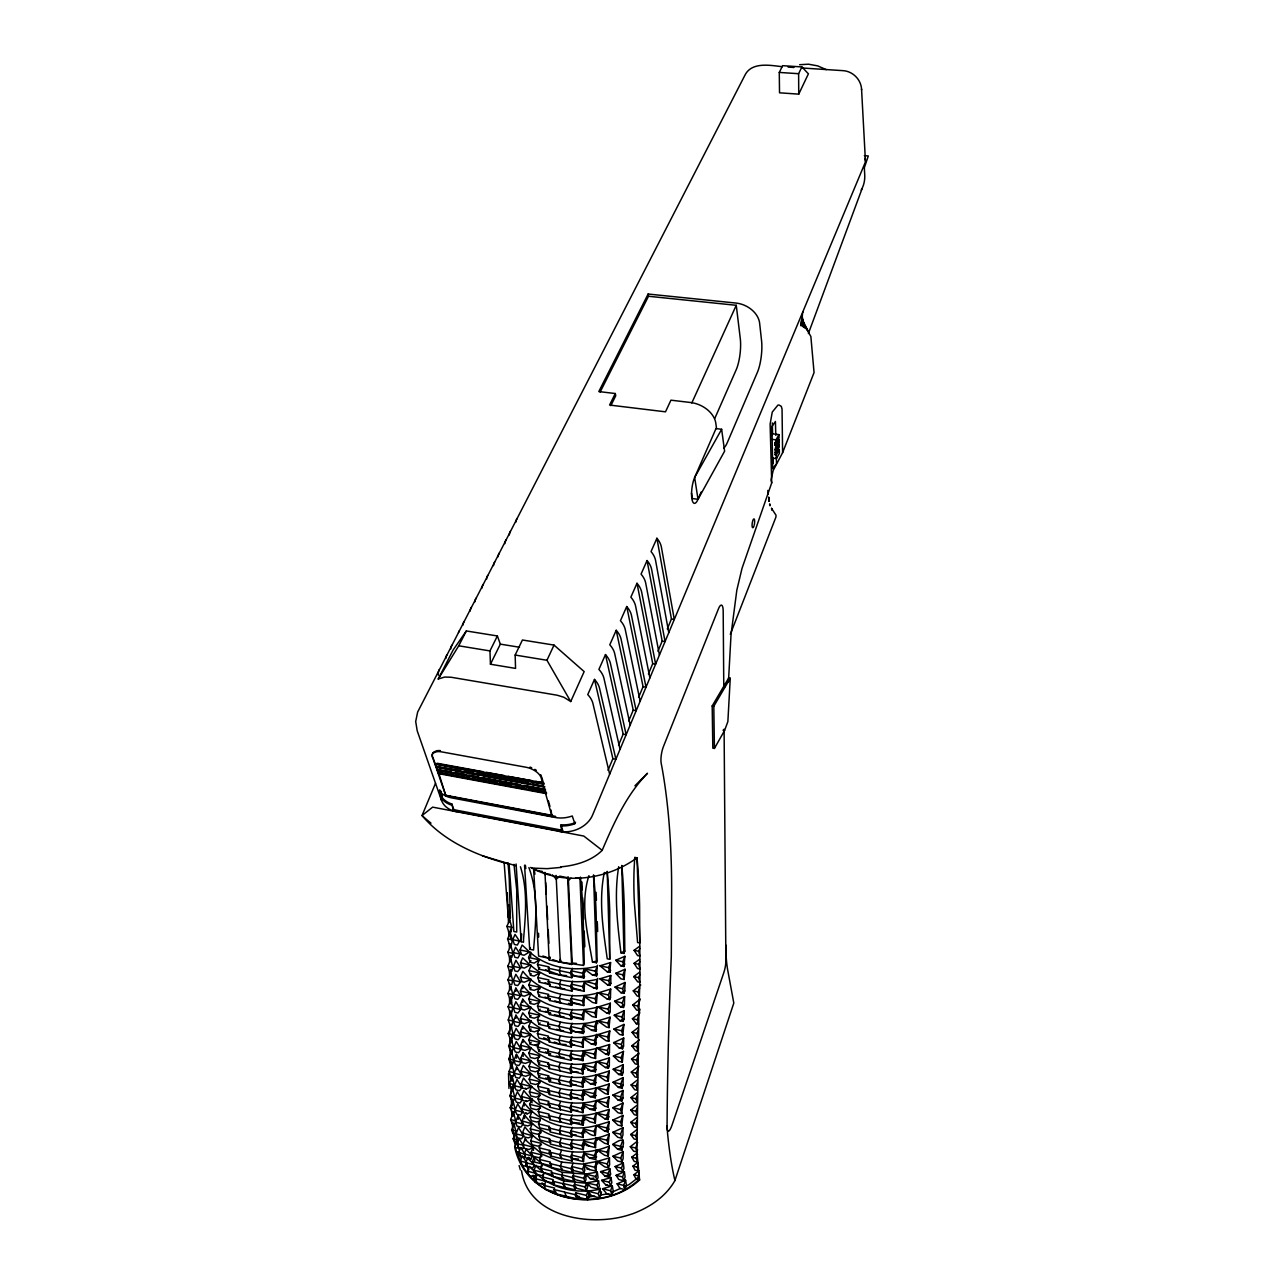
<?xml version="1.0" encoding="UTF-8"?>
<svg xmlns="http://www.w3.org/2000/svg" width="1284" height="1284" viewBox="0 0 1284 1284"><rect width="100%" height="100%" fill="white"/><g stroke="black" fill="none" stroke-linecap="round" stroke-linejoin="round"><path stroke-width="1.5" d="M510.791 976.578L510.791 969.388M582.904 1099.939L581.572 1095.75L570.642 1093.198L572.006 1097.403L582.904 1099.939L583.674 1092.315L590.207 1096.632L595.278 1097.82L596.145 1087.837C570.305 1094.931 539.842 1087.002 523.294 1065.383L520.919 1071.273L522.428 1075.478L525.766 1076.249L531.448 1073.938L520.919 1071.273M582.904 1087.05L581.556 1082.797L570.594 1080.261L571.974 1084.515L582.904 1087.05L583.658 1079.33L590.399 1083.776L595.327 1084.916L596.193 1074.885C570.305 1082.011 539.729 1074.178 523.102 1052.527L520.71 1058.385L522.235 1062.654L525.381 1063.377L531.271 1061.017L520.71 1058.385M609.114 1109.392L608.118 1119.6L604.828 1118.829L596.627 1113.084L609.114 1109.392L606.867 1115.507L608.118 1119.6M609.114 1096.857L608.135 1107.033L604.941 1106.278L596.707 1100.5L609.114 1096.809L606.883 1102.876L608.135 1107.033M622.917 1115.427L621.761 1126.036L617.909 1125.121L612.725 1120.13L622.917 1115.427L620.573 1121.975L621.761 1126.036M509.571 975.92L509.363 970.897L511.754 971.41L512.83 967.398L510.807 959.26L507.79 966.306L509.363 970.897M522.765 988.68L522.781 985.342C539.81 1007.154 570.882 1014.456 597.012 1007.186L596.161 1017.393L592.101 1016.495L583.947 1010.444L594.845 1012.835L596.161 1017.393M571.91 1058.449L581.572 1059.22M510.791 961.507L510.823 955.537M609.162 1084.017L608.183 1094.273L605.101 1093.567L596.787 1087.725L609.162 1084.017L606.931 1090.068L608.183 1094.273M622.949 1103.004L621.793 1113.629L618.021 1112.746L612.773 1107.691L622.949 1103.004L620.605 1109.52L621.793 1113.629M622.965 1097.981L623.013 1090.405L612.901 1095.059L618.214 1100.179L621.873 1101.03L622.965 1097.981L618.214 1100.179M521.561 1170.767C528.671 1218.516 593.577 1227.52 631.359 1214.134L632.177 1213.942C649.415 1207.538 665.658 1196.897 674.919 1180.574A433.864 93.17 -80.2 0 1 667.568 1133.355L667.07 1125.683A1299.28 197.977 -82.5 0 1 671.307 956.179L671.644 894.178A651.742 208.554 -74.4 0 0 661.725 766.034L661.228 763.563A12.23 3.467 -80 0 1 663.459 746.518L718.542 608.616A11.46 3.082 -81.3 0 1 723.181 610.43L723.775 686.298L725.364 686.555M509.62 962.037L509.443 956.917L511.754 957.415L512.894 953.338L510.791 945.409L507.854 952.263L509.443 956.917M587.687 1070.021L595.407 1071.787L596.274 1061.74C570.321 1068.914 539.649 1061.178 522.941 1039.478L520.55 1045.32L522.09 1049.654L525.092 1050.344L531.127 1047.904L520.55 1045.32M571.958 1045.08L571.958 1044.229L574.799 1045.304M609.258 1071.033L608.279 1081.337L605.294 1080.663L596.899 1074.756L609.258 1071.033L607.027 1077.083L608.279 1081.337M609.306 1065.816L609.386 1057.872L597.044 1061.595L605.502 1067.55L608.407 1068.224L609.306 1065.816L605.502 1067.55M623.061 1085.285L623.109 1077.597L613.03 1082.235L618.423 1087.42L621.986 1088.238L623.061 1085.285L618.423 1087.42M550.114 999.064L539.119 996.577L537.611 991.97L539.553 987.219L528.831 984.876L531.111 979.387L520.437 977.076L522.845 971.33C539.954 993.174 571.139 1000.364 597.317 993.046L596.45 1003.302L592.55 1002.451L584.204 996.304L595.134 998.679L596.45 1003.302M583.883 1039.109L591.314 1043.988L595.712 1044.967L594.396 1040.538L583.578 1038.114L583.145 1047.182L572.102 1044.695L570.706 1040.265L581.78 1042.752L583.145 1047.182M539.826 988.953L539.553 987.219M572.038 1031.517L572.054 1030.474L575.521 1031.774L583.947 1031.838L583.738 1024.375L594.588 1026.783L595.904 1031.277L591.699 1030.346L584.027 1025.354M572.183 1017.714L572.199 1016.543L581.941 1018.453M595.712 1044.967L596.546 1034.872C570.513 1042.062 539.649 1034.551 522.765 1012.819L520.389 1018.581L521.93 1023.027L524.546 1023.605L530.982 1021.021L528.719 1026.43L530.244 1030.875L534.481 1031.822L539.665 1029.784L539.344 1028.821L528.719 1026.43M609.451 1052.543L609.563 1044.518L597.333 1048.242L605.791 1054.244L608.584 1054.87L609.451 1052.543L605.791 1054.244M623.173 1072.413L623.27 1064.596L613.19 1069.235L618.679 1074.483L622.13 1075.27L623.173 1072.413L618.679 1074.483M595.904 1031.277L596.755 1021.117C570.674 1028.356 539.697 1020.941 522.748 999.177L520.357 1004.939L521.898 1009.433L524.386 1009.978L530.982 1007.33L528.703 1012.787L530.228 1017.281L534.304 1018.18L539.681 1016.093L539.376 1015.146L528.703 1012.787M609.772 1030.956L608.809 1041.34L606.112 1040.73L597.574 1034.679L609.772 1030.956L607.541 1036.894L608.809 1041.34M623.462 1051.387L622.323 1062.109L618.968 1061.354L613.383 1056.026L623.462 1051.387L621.103 1057.775L622.323 1062.109M623.543 1046.075L623.687 1038.002L613.608 1042.64L619.273 1048.033L622.547 1048.771L623.543 1046.075L619.273 1048.033M572.6 989.563L572.616 988.038L580.866 990.141M584.236 1011.391L583.498 1019.64L572.391 1017.185L570.995 1012.643L582.134 1015.098L583.498 1019.64M610.028 1017.185L609.065 1027.617L606.465 1027.039L597.846 1020.908L610.028 1017.185L607.797 1023.107L609.065 1027.617M584.477 997.203L583.755 1005.565L572.616 1003.125L571.203 998.519L582.39 1000.958L583.755 1005.565M610.141 1011.631L610.333 1003.221L598.151 1006.961L606.851 1013.156L609.37 1013.702L610.141 1011.631L606.851 1013.156M610.462 997.588L610.686 989.065L598.472 992.821L607.252 999.064L609.707 999.594L610.462 997.588L607.252 999.064M623.944 1024.407L622.82 1035.193L619.642 1034.487L613.929 1029.046L623.944 1024.407L621.6 1030.747L622.82 1035.193M624.072 1018.918L624.265 1010.636L614.25 1015.243L620.06 1020.764L623.141 1021.438L624.072 1018.918L620.06 1020.764M596.851 988.857L595.535 984.17C574.654 977.638 588.891 986.369 596.851 988.857L597.445 979.243C574.959 984.78 548.766 981.329 531.03 965.648M610.831 983.335L610.767 975.503L599.901 978.809L607.541 984.86L610.044 985.39L610.831 983.335L607.541 984.86M624.409 1005.051L624.618 996.641L614.619 1001.247L620.525 1006.849L623.494 1007.491L624.409 1005.051L620.525 1006.849M639.93 1012.883L632.434 1018.694L636.286 1023.749L638.549 1024.247L637.394 1019.769L640.026 1009.208M624.778 990.991L625.019 982.453L615.02 987.059L621.023 992.725L623.896 993.351L624.778 990.991L621.023 992.725M634.665 858.274L634.087 869.605A646.462 484.758 12.8 0 0 634.392 903.23L637.586 942.504L639.833 942.97L637.008 857.808L634.729 857.359M728.445 681.916L731.045 634.489L736.839 590.11L742.024 568.331L771.716 482.864L770.127 424.121L772.246 412.116L777.96 405.054L779.131 405.086L781.298 406.354L782.052 409.115L782.598 452.69L773.161 470.554L771.042 480.072L771.716 482.864M730.259 678.241L727.867 721.592L724.577 730.516L714.418 748.428L712.829 748.155L712.187 705.959L728.67 677.984L730.259 678.241L713.808 706.232L714.418 748.428M523.31 1145.216L523.053 1148.666L518.672 1147.591L517.179 1143.723L519.121 1138.812L523.31 1145.216L517.179 1143.723M512.846 1121.991L512.123 1123.516C518.8 1126.758 513.744 1114.785 513.456 1112.506L510.615 1119.584L512.172 1123.66L515.269 1146.002M515.831 1130.947L516.12 1134.542L513.102 1133.804L511.61 1129.92L513.985 1123.933L515.831 1130.947L511.61 1129.92M618.679 866.716C613.993 895.301 617.524 924.303 620.926 952.792L623.944 953.418L624.827 951.091L624.281 907.274A520.485 171.976 -74.5 0 0 622.596 874.95L621.777 865.464L623.944 953.418M802.58 313.585L800.895 325.799L802.243 314.644L802.532 326.569L801.97 315.495L804.073 327.5L802.051 318.32M509.716 919.938L506.923 926.358L508.528 931.125L511.16 931.67L511.786 927.369L509.716 919.938L509.058 904.787M512.252 939.904L511.642 944.157L509.17 943.644L507.581 938.925L510.262 932.714L512.252 939.904L507.581 938.925M514.627 1096.761L513.937 1100.276L511.369 1099.666L509.844 1095.637L512.605 1088.832L514.627 1096.761L509.844 1095.637M515.093 1108.927L514.435 1112.393L511.706 1111.735L510.181 1107.755L513.006 1100.757L515.093 1108.927L510.181 1107.755M510.984 1087.612L513.536 1088.254L514.274 1084.691L512.236 1076.714L509.443 1083.568L510.968 1087.644L511.16 1094.048M514.017 1072.686L513.231 1076.281L510.534 1075.655L508.994 1071.514L511.915 1064.404L514.017 1072.686L508.994 1071.514M513.712 1060.135L512.894 1063.794L510.262 1063.184L508.721 1058.995L511.626 1051.917L513.712 1060.135L508.721 1058.995M512.364 1038.387L513.247 1034.631L511.16 1026.398L508.223 1033.492L509.764 1037.793L512.364 1038.387L511.658 1035.546M513.343 1047.054L512.509 1050.745L510.149 1050.216L508.608 1045.962L511.369 1039.254L513.343 1047.054L508.608 1045.962M511 1013.349L512.958 1021.037L512.027 1024.841L509.796 1024.343L508.239 1019.977L510.984 1011.311M512.846 1007.844L511.867 1011.696L509.652 1011.198L508.095 1006.784L510.888 1000.108L512.846 1007.844L508.095 1006.784M512.798 994.538L511.77 998.454L509.507 997.957L507.95 993.479L510.823 986.674L512.798 994.538L507.95 993.479M588.923 875.656C579.87 903.952 587.655 933.709 592.454 961.941L596.45 962.775L597.108 961.09L596.129 912.78A497.614 170.403 -74.2 0 0 594.203 881.659L593.529 874.902L596.45 962.775M512.733 980.848L511.69 984.812L509.491 984.33L507.934 979.804L510.791 973.063L512.733 980.848L507.934 979.804M535.203 1176.93L536.279 1173.416L529.233 1166.45L527.403 1171.217L529.008 1175.39L535.203 1176.93L533.101 1175.213M674.919 1180.574L733.806 1003.061L728.14 972.389A118.08 26.466 -79.6 0 1 725.765 944.96M568.314 877.614L572.215 963.016L571.637 964.461L549.151 959.87L549.664 956.965L549.199 958.313L542.875 955.986M519.266 1150.079L517.019 1141.62L514.756 1147.35C526.424 1202.482 600.864 1215.322 639.576 1180.012L638.341 1175.807L639.304 1173.046M637.715 1162.534L632.948 1166.129L635.034 1170.173L638.389 1170.992L637.281 1167.172L638.308 1164.219M637.024 1141.428L630.3 1146.724L633.654 1151.17L636.832 1151.925L637.602 1149.726M625.035 1189.626L626.448 1185.549L625.597 1180.156L617.122 1183.816L619.915 1188.374L625.035 1189.626L623.735 1185.437L625.597 1180.156M637.121 1153L631.76 1157.189L634.184 1161.378L637.394 1162.148L636.27 1158.28L637.602 1154.428M623.735 1180.734L622.563 1176.947L624.377 1171.762L616.079 1175.358L618.856 1179.547L623.735 1180.734L625.099 1176.85L624.377 1171.762M636.832 1151.925L635.692 1148.008L637.65 1142.407M637.105 1117.401L630.781 1122.36L634.2 1126.935L636.976 1127.577L635.837 1123.564L637.008 1120.258M611.938 1194.906L613.238 1191.247L612.324 1185.87L602.565 1188.743L606.658 1193.606L611.938 1194.906L610.606 1190.749L612.324 1185.87M622.644 1171.939L621.472 1168.103L623.286 1162.967L615.084 1166.546L618.053 1170.831L622.644 1171.939L623.944 1168.279L623.286 1162.967M636.832 1129.679L630.717 1134.478L634.103 1138.988L636.944 1139.662L635.821 1135.698L636.96 1132.44M621.809 1150.271C625.501 1138.747 623.238 1137.319 612.741 1144.429L617.732 1149.292L621.809 1150.271L620.621 1146.323L622.981 1139.727M636.912 1105.331L630.845 1110.066L634.328 1114.689L637.041 1115.331L635.901 1111.254L637.089 1107.899M610.574 1186.047L611.81 1182.58L611.056 1177.524L601.634 1180.349L605.775 1184.859L610.574 1186.047L609.37 1182.259L611.056 1177.524M621.921 1162.036L620.734 1158.136L623.061 1151.571L612.917 1156.242L617.668 1161.009L621.921 1162.036L623.157 1158.505L623.061 1151.571M600.768 1193.976L601.49 1191.921M609.418 1177.316L608.199 1173.48L609.868 1168.793L600.591 1171.618L605.117 1176.256L609.418 1177.316L610.574 1174.057L609.868 1168.793M599.644 1197.924L598.264 1193.767L587.944 1191.199L589.356 1195.356L599.628 1197.924L600.864 1194.521L599.901 1189.177C578.378 1194.136 553.709 1189.546 537.306 1174.25L535.572 1178.744L537.161 1182.917L544.833 1184.843M621.777 1138.234L622.965 1134.912L622.933 1127.673L612.725 1132.36L617.797 1137.287L621.777 1138.234L620.589 1134.237L622.933 1127.673M637.008 1092.861L630.958 1097.595L634.505 1102.282L637.137 1102.892L635.997 1098.767L637.217 1095.332M586.788 1182.741L590.945 1187.235L598.232 1189.048L599.355 1185.886L598.569 1180.847L584.525 1183.11L563.467 1180.927L544.175 1172.886M608.504 1167.798L607.268 1163.914L609.451 1157.847L597.188 1161.458L604.732 1166.867L608.504 1167.798L609.627 1164.652L609.451 1157.847M637.137 1080.197L631.102 1084.932L634.697 1089.683L637.265 1090.276L636.126 1086.087L637.378 1082.589M598.264 1193.767L600.27 1188.181M586.547 1145.456L595.503 1147.623L594.219 1143.643L596.418 1137.656L604.7 1143.322L608.199 1144.172L609.21 1133.981C580.898 1146.163 543.581 1140.369 524.482 1114.929L522.09 1120.948L523.583 1124.945L527.708 1125.94L532.571 1123.901L522.09 1120.948M596.996 1180.365L598.071 1177.396L597.317 1172.148L585.632 1174.041L590.191 1178.68L596.996 1180.365L595.744 1176.529L597.317 1172.148M596.611 1149.71L604.684 1155.295L608.295 1156.162L607.059 1152.229L609.306 1146.018C581.074 1158.136 543.886 1152.229 524.867 1126.854L522.492 1132.905L523.968 1136.854L528.302 1137.897L532.956 1135.923L522.492 1132.905M636.302 1073.215L638.822 1066.185L631.295 1072.076L634.922 1076.875L637.442 1077.453L636.302 1073.215L631.295 1072.076M598.232 1189.048L596.98 1185.26L598.569 1180.847M608.295 1156.162L609.306 1146.018M586.339 1190.733L585.055 1186.962L574.446 1184.33L575.762 1188.101L586.339 1190.733L587.414 1187.812L586.579 1182.789L596.98 1185.26M621.873 1101.03L620.67 1096.873L623.013 1090.405M608.135 1131.99L609.146 1121.783L596.546 1125.49L604.732 1131.172L608.135 1131.99L606.899 1127.946L609.146 1121.783M586.403 1195.42L575.842 1192.788L577.302 1196.945L587.831 1199.577L586.403 1195.42L587.944 1191.199M586.868 1168.905L595.92 1171.12L596.723 1161.539L582.471 1164.09L561.188 1162.052L542.217 1154.252L526.938 1141.283L525.3 1138.603L522.989 1144.477L524.466 1148.378L529.072 1149.501L533.341 1147.302L522.989 1144.477M608.199 1144.172L606.963 1140.176L609.21 1133.981M636.511 1060.135L639.031 1053.169L631.535 1059.011L635.211 1063.874L637.667 1064.436L636.511 1060.135L631.535 1059.011M588.875 1195.886L589.212 1194.939M587.831 1199.577L589.356 1195.356M585.055 1182.082L583.755 1178.263L573.097 1175.63L574.429 1179.45L585.055 1182.082L586.05 1179.354L585.279 1174.106L562.055 1172.26L542.683 1164.235M594.38 1155.664L583.867 1153.128L589.581 1158.12L595.648 1159.596L594.38 1155.664L596.546 1149.726L607.059 1152.229M621.986 1088.238L620.782 1084.017L623.109 1077.597M585.055 1186.962L586.611 1182.708L587.895 1186.48M595.648 1159.596L596.546 1149.726L597.397 1152.31M639.288 1039.928L631.792 1045.754L635.532 1050.697L637.923 1051.227L636.768 1046.877L638.084 1043.234M595.92 1171.12L594.653 1167.252L596.787 1161.362L607.268 1163.914M545.828 1181.553L544.143 1185.453L554.608 1188.053L554.046 1189.562L555.587 1193.719L576.612 1198.807L575.152 1194.666L575.842 1192.788M583.851 1173.062L582.551 1169.194L571.829 1166.562L573.178 1170.43L583.851 1173.062L584.814 1170.414L584.204 1164.684L594.653 1167.252M622.13 1075.27L620.926 1070.984L623.27 1064.596M583.755 1178.263L585.327 1173.977L595.744 1176.529M576.612 1198.807L577.302 1196.945M595.503 1147.623L596.386 1137.72L606.963 1140.176M638.084 1027.665L632.097 1032.32L635.885 1037.312L638.212 1037.841L637.057 1033.411L638.405 1029.72M573.788 1186.111L563.194 1183.479L564.559 1187.251L575.104 1189.883L573.788 1186.111L575.248 1182.147M583.161 1137.496L581.829 1133.467L571.011 1130.883L572.375 1134.912L583.161 1137.496C582.888 1123.34 586.836 1136.147 595.359 1135.537L594.075 1131.509L596.306 1125.426L606.899 1127.946M583.498 1161.619L582.182 1157.687L571.444 1155.07L572.792 1159.003L583.498 1161.619L584.348 1154.573M575.104 1189.883L576.099 1187.17M582.551 1169.194L584.557 1163.721M595.359 1135.537L596.274 1125.538C570.577 1132.552 540.42 1124.335 524.129 1102.828L521.737 1108.814L523.246 1112.859L527.162 1113.806L532.234 1111.687L521.737 1108.814M862.078 188.668L808.39 333.519M533.229 1146.981L531.159 1152.31L541.431 1154.83L539.649 1159.484L550.258 1162.084L551.125 1167.365L572.423 1172.485L573.386 1169.884M582.952 1112.65L581.62 1108.509L570.722 1105.941L572.102 1110.082L582.952 1112.65L583.738 1105.123L589.998 1109.312L595.278 1110.548L596.145 1100.613C570.353 1107.659 540.002 1099.634 523.519 1078.062L521.16 1083.969L522.668 1088.126L526.199 1088.944L531.656 1086.681L521.16 1083.969M622.547 1048.771L621.328 1044.374L623.687 1038.002M532.507 1161.555L533.951 1165.374L540.58 1167.012L542.378 1163.978L534.16 1157.253L532.507 1161.555L542.747 1164.074L541.078 1168.456L551.622 1171.056L552.489 1176.288L573.723 1181.36L572.391 1177.54L573.884 1173.48M583.032 1125.169L581.7 1121.076L570.85 1118.508L572.215 1122.585L583.032 1125.169L583.835 1117.738L589.854 1121.783L595.327 1123.083L594.027 1119.006L596.258 1113.003L606.867 1115.507M566.116 1196.19L564.607 1192.034L554.046 1189.562M583.305 1149.645L581.989 1145.681L571.203 1143.081L572.552 1147.045L583.305 1149.645L584.14 1142.503L589.629 1146.211M530.645 867.422C563.66 885.767 607.059 879.733 637.008 857.808L637.442 862.511A574.06 187.48 -74.4 0 1 639.609 906.616L639.946 978.889L638.918 1010.62L637.747 1006.014L640.299 999.064L632.739 1004.923L636.623 1010.043L638.902 1010.54L636.96 1152.39L639.576 1180.012L636.045 1179.145L633.895 1174.716L639.111 1170.799M582.182 1157.687L584.3 1151.957M573.723 1181.36L574.686 1178.728M595.327 1123.083L596.193 1113.18C570.401 1120.21 540.211 1112.104 523.808 1090.533L521.432 1096.472L522.941 1100.581L526.665 1101.463L531.913 1099.264L521.432 1096.472M544.223 1172.774L542.618 1176.995L553.131 1179.611L553.934 1184.907L564.462 1187.523L563.098 1183.752L564.125 1180.991M581.829 1133.467L583.931 1127.817M561.509 1150.416L559.904 1154.669L561.349 1158.409L572.038 1161.025L572.953 1158.569M595.278 1110.548L593.994 1106.407L596.225 1100.388L606.883 1102.876M572.423 1172.485L571.075 1168.617L573.081 1163.192M564.462 1187.523L565.024 1185.999M640.732 985.053L633.253 990.831L637.185 996.015L639.352 996.48L638.196 991.89L639.641 987.99M564.559 1192.194L575.152 1194.666M581.989 1145.681L584.108 1139.983M581.7 1121.076L583.803 1115.475M563.548 1177.572L563.05 1178.905L561.686 1175.085L562.713 1172.34M571.797 1149.068L570.449 1145.103L559.696 1142.503L561.076 1146.468L571.797 1149.068L572.68 1146.708M555.587 1193.719L556.149 1192.226L545.716 1189.61L544.143 1185.453M623.141 1021.438L621.905 1016.928L624.265 1010.636M595.278 1097.82L593.994 1093.631L596.241 1087.596L606.931 1090.068M572.038 1161.025L570.69 1157.109L572.792 1151.459M639.576 972.213L633.734 976.594L637.715 981.843L639.833 982.292L638.662 977.638L639.93 974.235M608.407 1068.224L607.139 1063.89L609.386 1057.872M581.62 1108.509L583.722 1102.924M561.846 1162.116L560.354 1166.113L561.734 1169.981L562.167 1168.793M532.074 1111.27L529.939 1116.695L540.323 1119.183L538.51 1123.869L549.215 1126.437L550.066 1131.942L571.605 1136.95L572.455 1134.671L576.243 1135.008M623.494 1007.491L622.275 1002.916L624.618 996.641M595.327 1084.916L594.027 1080.663L596.29 1074.612L607.027 1077.083M570.449 1145.103L572.552 1139.502M639.641 959.244L634.087 963.353L637.538 968.553L639.913 969.067L638.742 964.332L639.881 961.267M608.584 1054.87L607.316 1050.489L609.563 1044.518M581.572 1095.75L583.674 1090.18M583.016 1060.664L581.668 1056.299L570.626 1053.779L572.022 1058.144L583.016 1060.664L583.755 1052.687L590.977 1057.438L595.535 1058.481L596.386 1048.418C570.305 1055.609 539.729 1047.84 522.829 1026.237L520.453 1032.047L521.994 1036.429L524.787 1037.055L531.03 1034.535L520.453 1032.047M559.262 1117.947L560.659 1122.023L571.46 1124.591L572.263 1122.441L579.87 1123.115M623.896 993.351L622.66 988.712L625.019 982.453M552.489 1176.288L553.019 1174.892L534.016 1170.254L535.958 1165.214M595.407 1071.787L594.107 1067.486L596.386 1061.451L607.139 1063.89M571.605 1136.95L570.24 1132.921L572.343 1127.368M639.592 946.276L634.103 950.321L637.57 955.585L639.865 956.066L638.694 951.284L639.849 948.218M532.748 1135.393L530.645 1140.802L540.965 1143.306L539.216 1147.832L549.857 1150.432L549.231 1152.069L550.643 1155.985L561.285 1158.585L561.686 1157.51M581.556 1082.797L583.674 1077.244M624.136 979.515L622.917 974.813L625.019 969.26L615.79 973.304L620.894 978.825L624.136 979.515L625.019 969.26M532.395 1123.42L530.26 1128.861L540.628 1131.348L538.782 1136.099L549.456 1138.667L550.338 1144.06L561.012 1146.644L559.631 1142.68L561.22 1138.475M571.316 1112.121L569.952 1107.98L559.086 1105.428L560.498 1109.553L571.316 1112.121L572.118 1110.034L577.832 1110.532M551.125 1167.365L550.724 1163.368M595.535 1058.481L594.235 1054.1L596.514 1048.049L607.316 1050.489M571.46 1124.591L570.08 1120.515L572.166 1115.026M561.012 1146.644L561.381 1145.681M531.801 1098.927L529.65 1104.368L540.066 1106.84L538.237 1111.527L548.974 1114.079L549.841 1119.648L560.594 1122.216L560.883 1121.43M581.604 1069.636L570.594 1067.116L571.974 1071.418L582.936 1073.938L581.604 1069.636L583.69 1064.131M624.04 966.515L622.804 961.764L624.891 956.291L615.774 960.271L620.91 965.857L624.04 966.515L624.891 956.291M570.24 1132.921L559.455 1130.337L560.787 1134.526L559.391 1130.498L560.98 1126.357M560.37 1096.889L571.236 1099.425L572.006 1097.403L577.864 1097.932M550.643 1155.985L551.269 1154.348L549.857 1150.432M594.396 1040.538L596.707 1034.471L607.541 1036.894M569.952 1107.98L572.038 1102.491M582.936 1073.938L583.69 1066.089L590.672 1070.696L596.209 1069.652M609.37 1013.702L608.086 1009.128L610.333 1003.221M531.56 1086.392L529.393 1091.849L539.858 1094.305L538.06 1098.863L548.846 1101.399L548.204 1103.052L549.632 1107.177L560.434 1109.729L560.017 1108.975M581.668 1056.299L583.771 1050.81M560.771 1114.031L559.182 1118.139L560.594 1122.216M531.191 1060.793L528.96 1066.362L539.489 1068.786L537.707 1073.264L548.557 1075.767L547.915 1077.42L549.359 1081.674L571.203 1086.537L571.926 1084.354L576.307 1084.996M594.588 1026.783L596.916 1020.716L607.797 1023.107M571.236 1099.425L569.855 1095.236L571.958 1089.763M609.707 999.594L608.423 994.972L610.686 989.065M531.351 1073.681L529.168 1079.154L539.665 1081.593L537.803 1086.312L548.621 1088.848L548.027 1090.341L549.472 1094.53L560.306 1097.082L559.856 1096.408M581.78 1042.752L583.899 1037.279M560.257 1070.936L571.187 1073.456L571.974 1071.418M609.9 972.389L610.574 962.551L599.949 965.809L607.268 971.827L609.9 972.389L608.616 967.638L610.574 962.551M560.434 1109.729L559.022 1105.604L560.594 1101.511M594.845 1012.835L597.188 1006.752L608.086 1009.128M571.203 1086.537L569.823 1082.284L571.894 1076.859M610.044 985.39L608.76 980.703L610.767 975.503M581.941 1029.03L570.834 1026.558L572.231 1031.036L583.305 1033.508L581.941 1029.03L584.059 1023.573M609.739 959.292L609.723 910.886A507.244 170.628 -74.4 0 0 607.926 879.251L607.188 871.371L609.739 959.292L607.236 958.779C603.255 930.13 598.456 901.272 604.299 872.542L606.529 872.992M530.998 1034.422L528.767 1039.896L539.36 1042.303L537.466 1047.038L548.38 1049.509L547.787 1051.018L549.247 1055.384L571.155 1060.375L572.022 1058.144M560.466 1088.8L558.893 1092.893L548.027 1090.341M595.134 998.679L597.477 992.612L608.423 994.972M549.841 1119.648L550.403 1118.171L539.697 1115.603L538.237 1111.527M571.187 1073.456L569.807 1069.155L571.894 1063.762M583.305 1033.508L583.947 1031.838M531.062 1047.712L528.864 1053.185L539.424 1055.592L537.514 1060.391L548.396 1062.879L549.279 1068.609L559.663 1070.631M730.307 634.328L775.905 517.147L776.034 515.253L771.812 508.753M582.134 1015.098L584.252 1009.657M525.814 1162.71L527.596 1158.12L534.304 1164.797L532.892 1167.894L527.275 1166.514L525.814 1162.71L534.304 1164.797M539.344 1028.821L537.402 1033.636L548.364 1036.108L549.263 1041.95L571.236 1046.925L572.102 1044.695M595.535 984.17L597.798 978.36M560.37 1075.912L558.813 1079.94L559.744 1083.616M549.632 1107.177L550.274 1105.54L539.521 1103.004L538.06 1098.863M571.155 1060.375L569.775 1056.01L571.926 1050.456M560.322 1057.518L558.765 1053.506L560.322 1049.542M582.39 1000.958L584.509 995.549M520.309 1161.073L522.331 1155.905L526.761 1162.662L526.922 1166.514L521.946 1165.278L520.309 1161.073L526.761 1162.662M583.947 977.959L582.567 973.224L571.3 970.832L572.712 975.567L583.947 977.959L584.397 969.051L592.438 974.973L596.659 975.872L595.327 971.121L597.59 965.311M539.376 1015.146L537.466 1019.865L548.461 1022.305L547.835 1023.862L549.295 1028.34L571.348 1033.283L572.231 1031.036M560.322 1062.831L558.765 1066.827L560.177 1071.129M549.472 1094.53L548.621 1088.848M571.236 1046.925L569.839 1042.496L572.006 1036.942M596.659 975.872L597.204 966.306C574.654 971.844 548.396 968.441 530.565 952.776L530.709 956.644M518.72 1152.534L520.678 1147.527L524.947 1154.059L524.851 1157.494L520.197 1156.338L518.72 1152.534L538.766 1157.703L541.912 1156.114L541.431 1154.83M522.781 985.342L520.373 991.087L531.014 993.415L528.735 998.936L539.441 1001.295L537.498 1006.046L548.525 1008.47L547.931 1009.978L549.392 1014.52L571.508 1019.416L572.391 1017.185M574.494 989.226L584.059 991.296L584.685 982.228M549.359 1081.674L550.001 1080.021L548.557 1075.767M571.348 1033.283L569.952 1028.789L572.118 1023.252M537.611 991.97L548.669 994.378L548.059 995.886L549.536 1000.493L571.733 1005.356L572.616 1003.125M560.354 1036.044L558.797 1040.008L560.338 1044.165M571.508 1019.416L570.112 1014.874L572.295 1009.352M549.279 1068.609L548.396 1062.879M584.059 991.296L582.679 986.61L584.669 981.554M513.135 1138.796L515.365 1133.194L517.805 1143.402L514.627 1142.632L513.135 1138.796L517.259 1139.791M520.518 962.904L522.074 967.59L524.402 968.088L530.18 964.974L522.636 957.864L520.518 962.904L531.223 965.199L528.96 970.624L539.729 972.935L537.819 977.557L548.926 979.949L548.236 981.618L549.729 986.273L571.974 991.104L572.873 988.873L571.46 984.202L582.679 986.61M516.008 1133.884L518.527 1127.529L523.519 1135.698L521.577 1138.764L517.516 1137.784L516.008 1133.884L523.519 1135.698M560.434 1022.369L558.877 1026.317L560.386 1030.619M552.906 959.678L559.294 962.021L559.615 961.026L560.354 962.197L560.273 959.309L561.413 962.278L583.482 965.408L584.284 963.417L583.08 913.71A490.055 170.788 -74.1 0 0 581.026 882.959L580.416 877.068M550.001 1080.021L539.184 1077.517L539.97 1075.543M571.733 1005.356L570.321 1000.75L572.487 995.277M514.627 1142.6L515.141 1141.315L515.767 1144.766M549.247 1055.384L549.841 1053.875L538.959 1051.403L537.466 1047.038M582.567 973.224L584.397 968.617M560.562 1008.486L559.005 1012.418L560.482 1016.848M515.542 1122.184L518.078 1115.812L523.118 1124.014L520.935 1127.095L517.035 1126.148L515.542 1122.184L523.118 1124.014M782.598 452.69L814.056 372.585L810.862 336.488L801.826 320.775M549.841 1067.197L538.991 1064.693L539.826 1062.59M571.974 991.104L570.577 986.433L572.648 981.201M549.263 1041.95L549.825 1040.521M560.723 994.426L559.166 998.326L560.61 1002.932L554.848 1000.878M515.141 1110.227L517.677 1103.871L522.7 1112.024L520.437 1115.138L516.649 1114.239L515.141 1110.227L522.7 1112.024M538.959 1051.403L539.729 1049.445M520.036 949.951L521.609 954.702L524.113 955.232L529.506 951.958L522.139 945.024L520.036 949.951L530.79 952.23L528.575 957.495L539.376 959.806L537.466 964.412L548.605 966.804L549.536 972.903L571.861 977.702L570.449 972.967L572.327 968.28M549.295 1028.34L549.921 1026.799L538.959 1024.343L537.466 1019.865M571.861 977.702L572.712 975.567M514.772 1098.093L517.324 1091.753L522.315 1099.874L519.956 1103.02L516.28 1102.154L514.772 1098.093L522.315 1099.874M549.392 1014.52L550.001 1013.028L539.007 1010.588L537.498 1006.046M511.706 1111.735L511.915 1116.358M537.771 1045.979L530.276 1044.277L531.094 1042.287M538.959 1024.343L540.099 1022.947M514.435 1085.766L516.987 1079.459L521.946 1087.532L519.555 1090.726L515.959 1089.875L514.435 1085.766L521.946 1087.532M549.536 1000.493L550.146 999L544.914 997.074M560.675 975.294L559.23 970.56L560.514 967.398M560.883 980.318L559.391 984.026L560.835 988.696M539.007 1010.588L540.131 1009.208M514.162 1073.247L516.698 1066.988L521.625 1074.981L519.169 1078.223L515.687 1077.42L514.162 1073.247L521.625 1074.981M549.729 986.273L550.274 984.924M549.536 972.903L548.605 966.804M513.905 1060.536L516.441 1054.324L521.352 1062.253L518.832 1065.543L515.446 1064.773L513.905 1060.536L521.352 1062.253M510.534 1075.655L510.775 1080.277M530.244 1030.875L531.014 1028.966M439.272 669.574L438.647 671.083A26.611 14.846 25.9 0 0 438.438 675.175M530.228 1017.281L530.982 1015.451M539.119 996.577L539.794 994.923M446.8 654.92L446.174 656.445A26.45 14.927 26 0 0 445.853 658.435M451.775 645.274L451.133 646.799A26.322 14.991 26 0 0 450.796 648.789M583.482 965.408L579.967 878.144M539.441 1001.295L539.745 1002.21L534.192 1004.361L530.276 1003.494L530.998 1001.745M550.403 984.619L539.328 982.228L539.922 980.799M513.696 1047.648L516.248 1041.468L521.144 1049.349L518.527 1052.687L515.237 1051.933L513.696 1047.648L521.144 1049.349M458.5 632.482L459.142 630.942M463.989 621.488L463.347 623.045A26.049 15.103 26.1 0 0 463.01 625.035M471.212 607.476L470.554 609.033A25.873 15.183 26.2 0 0 470.201 611.04M509.764 1037.793L510.069 1046.155M539.842 988.086L534.144 990.317L530.356 989.499L531.062 987.813M550.082 971.539L538.991 969.147L539.713 967.398M513.536 1034.583L516.088 1028.42L520.951 1036.268L518.255 1039.655L515.077 1038.933L513.536 1034.583L520.951 1036.268M475.963 598.232L475.305 599.788A25.76 15.231 26.2 0 0 474.952 601.795M483.009 584.509L482.367 586.082A25.6 15.296 26.3 0 0 481.998 588.088M539.729 972.935L534.112 976.081L530.501 975.31L531.159 973.689M513.407 1021.342L515.959 1015.179L520.822 1022.995L518.062 1026.43L514.964 1025.739L513.407 1021.342L520.822 1022.995M487.663 575.457L487.021 577.03A25.487 15.328 26.4 0 0 486.652 579.052M494.581 562.023L493.923 563.596A25.327 15.392 26.4 0 0 493.538 565.634M499.139 553.163L498.481 554.752A25.215 15.424 26.5 0 0 498.096 556.774M509.652 1011.198L509.7 1016.479M539.376 959.806L534.192 963.112L530.115 962.246L530.854 960.512M513.327 1007.876L515.879 1001.761L520.694 1009.497L517.901 1012.996L514.884 1012.322L513.327 1007.876L520.694 1009.497M505.896 540.018L505.238 541.607A25.07 15.488 26.5 0 0 504.853 543.63M510.358 531.335L509.7 532.924A24.958 15.52 26.6 0 0 509.299 534.963M509.507 997.957L509.62 1003.141M513.295 994.217L515.847 988.15L520.662 995.838L517.773 999.369L514.868 998.727L513.295 994.217L520.662 995.838M608.006 770.304L612.885 758.667L594.476 679.413L587.767 694.58L589.42 696.522A26.98 15.424 24 0 1 592.935 703.52L609.643 774.188M618.567 745.137L623.173 734.159L605.47 654.567L598.906 669.413L600.527 671.355A26.675 15.552 24 0 1 603.962 678.369L620.028 749.342M628.727 720.918L633.221 710.164L616.208 630.284L609.788 644.793L611.393 646.735A26.386 15.681 24.1 0 1 614.731 653.765L630.187 725.011M638.662 697.196L643.075 686.667L626.72 606.529L620.445 620.718L622.018 622.66A26.097 15.793 24.1 0 1 625.292 629.706L640.138 701.192M648.404 673.972L652.721 663.651L636.992 583.289L630.861 597.172L632.402 599.114A25.824 15.906 24.2 0 1 635.612 606.16L649.881 677.888M657.938 651.213L662.175 641.101L647.056 560.546L641.053 574.125L642.578 576.067A25.552 16.002 24.3 0 1 645.708 583.113L659.43 655.049M667.295 628.919L671.436 619.016L656.91 538.269L651.036 551.574L652.529 553.516A25.279 16.082 24.3 0 1 655.594 560.562L668.771 632.659M516.987 518.463L516.312 520.052A24.813 15.568 26.6 0 0 515.911 522.09M513.311 980.382L515.863 974.315L520.662 981.971L517.693 985.566L514.868 984.956L513.311 980.382L520.662 981.971M528.896 867.551C538.718 894.001 535.813 922.618 533.534 950.048L529.682 949.245L530.372 947.608M513.359 966.354L515.927 960.304L520.71 967.927L517.661 971.571L514.932 970.993L513.359 966.354L520.71 967.927M575.344 822.659L574.815 822.884A26.466 20.688 -16.1 0 1 561.204 824.809L560.755 825.869A26.482 20.704 -16.1 0 0 574.365 823.943L575.537 822.193M560.707 866.861A121.081 66.575 25.2 0 0 602.18 850.345C613.88 822.964 626.464 794.86 647.505 773.257L634.938 785.776M520.437 866.764C527.965 890.326 525.541 915.299 523.535 939.503L523.519 942.231L521.144 941.718L521.705 933.998M451.92 804.025L453.3 810.541L456.205 811.279L558.989 830.957L562.151 831.358L562.601 830.315L456.687 810.252L453.798 809.514L451.791 803.993A26.178 19.886 -19.2 0 1 442.37 797.781L439.931 791.088M549.151 959.87L544.962 872.334M513.263 952.584L515.558 947.207L520.1 954.044L517.917 957.944L514.852 957.286L513.263 952.584L520.1 954.044M509.17 943.644L509.507 948.394M512.765 939.663L515.028 934.399L519.506 941.092L517.324 945.056L514.354 944.43L512.765 939.663L519.506 941.092M508.528 931.125L509.01 935.603M723.678 448.052A23.417 6.5 -83 0 0 727.29 442.643L757.416 372.296A22.695 6.019 -83.5 0 0 761.572 340.806L759.63 323.199A22.438 16.692 25.1 0 0 735.989 303.056L648.131 294.036L598.809 391.572L615.309 393.53L609.579 405.054L665.497 411.827L670.938 400.175L690.648 402.518A23.642 16.515 24.7 0 1 715.814 423.174L716.424 427.62L694.644 477.455A15.103 4.366 -82.5 0 0 691.867 498.673A15.103 4.366 -82.5 0 0 698.014 499.299L701.128 492.061M549.745 958.426L538.606 956.066L533.663 869.733L534.642 868.819M433.238 753.002L433.398 752.922A13.546 5.955 36.6 0 0 433.157 759.005L445.821 795.679L552.04 816.512L550.964 809.995M714.819 418.359L736.149 369.888A22.614 6.243 -83.6 0 0 740.274 338.511L736.262 305.303L648.5 296.267L600.142 392.021M434.618 751.509A13.739 7.223 25.3 0 0 433.334 758.635L434.987 763.434L543.758 782.871L535.861 781.426M570.722 701.546L584.156 671.596L554.03 645.098L522.428 639.994L515.157 655.049L515.558 668.402L490.44 664.229L489.958 650.924L497.373 635.965L466.333 630.958L453.124 650.009L438.245 679.011L444.681 677.053L450.989 677.23L557.208 695.222L563.82 697.244L570.722 701.546L546.952 660.265L515.157 655.049M691.803 402.967L736.262 305.303M546.952 660.265L554.03 645.098M798.744 94.133L808.406 73.83L801.89 66.928L782.614 65.677L779.276 72.434L779.532 92.817L798.744 94.133L798.616 73.702L801.89 66.928M453.3 810.541L453.798 809.514M445.821 795.679L438.502 772.374L469.896 778.184M451.422 805.052L451.294 805.02A26.194 19.902 -19.3 0 1 441.873 798.808L442.354 796.963L440.139 790.639M435.501 783.336L422.035 815.549C443.991 841.55 476.958 855.77 509.267 864.132M545.283 789.74L437.17 769.726L451.182 771.764M528.751 789.114L546.406 792.389L438.261 772.888L437.427 769.212M490.44 664.229L500.343 644.135L497.373 635.965M544.416 786.627L436.095 766.628L459.977 770.48M437.17 769.726L436.351 766.115M610.831 405.648L615.726 395.777L615.309 393.53M438.245 679.011L458.741 645.804L466.333 630.958M691.482 493.072L692.333 498.545L698.014 499.299L724.609 451.182L721.64 429.289L716.007 428.583M721.64 429.289L694.644 477.455L698.014 499.299M771.604 458.003L776.403 458.613L779.388 453.348L779.308 449.673L778.152 449.528L775.151 454.777L776.306 454.921L779.308 449.673M775.151 454.777L775.087 452.225L776.258 452.369L779.26 447.121L778.008 442.531L779.163 442.675L779.099 439.963L777.943 439.818L777.895 437.844L774.878 443.076L774.926 445.05L776.098 445.195L779.099 439.963M776.258 452.369L776.21 450.154L775.038 450.01L779.163 442.675M775.087 452.225L779.211 444.906M774.926 445.05L779.067 437.988L778.987 434.618L772.583 433.832L771.058 436.448M530.886 1159.067L532.651 1156.017L526.055 1149.421L524.289 1153.963L525.75 1157.815L530.886 1159.067L528.639 1157.221M774.878 443.076L776.05 443.221L775.969 439.85L778.987 434.618M776.05 464.198L772.759 468.821L771.909 426.593L775.424 421.473L775.793 435.372M571.059 878.16L568.443 880.423L568.042 876.731M636.286 1023.749L637.265 1022.979M638.63 1179.787C602.774 1213.733 529.859 1203.333 517.227 1151.78M636.045 1179.145L639.368 1176.642L629 1184.634L623.88 1186.914M433.398 752.922L436.656 751.734A13.739 7.223 25.3 0 1 441.68 751.894L526.151 767.27A13.691 7.335 23.9 0 1 541.238 778.024L552.04 816.512M604.828 1118.829L609.114 1116.839M617.732 1149.292L623.029 1146.837M604.732 1131.172L609.162 1129.134M611.922 1192.194L620.461 1188.422M607.268 971.827L610.686 970.335M620.91 965.857L624.971 964.075M620.926 952.792L624.827 951.091M610.574 1174.057L605.117 1176.256M540.307 1120.643L536.921 1122.055L531.416 1120.739L529.939 1116.695M541.479 1144.718L537.996 1146.179L532.106 1144.734L530.645 1140.802M540.259 1095.477L536.006 1097.194L530.886 1095.99L529.393 1091.849M534.706 1045.272L539.697 1043.298L539.36 1042.303M531.03 993.447L524.305 996.175L521.93 995.662L520.373 991.087M531.111 979.403L524.305 982.196L521.994 981.698L520.437 977.076M539.424 1055.592L539.778 1056.62L534.963 1058.546L530.372 1057.502L528.864 1053.185M593.417 988.118L597.445 987.332M591.699 1030.346L596.627 1029.399M591.314 1043.988L596.45 1043.009M590.399 1083.776L596.161 1082.701M590.207 1096.632L596.145 1095.525M589.998 1109.312L596.177 1108.156M581.764 1123.291L583.883 1122.89M589.581 1158.12L596.659 1156.836M592.454 961.941L595.567 961.379M584.557 976.386L576.307 976.338L572.487 974.797L572.52 976.049M592.438 974.973L597.349 974.074M587.045 1197.282L594.669 1196.014M600.158 1195.099L608.52 1193.703M590.191 1178.68L594.123 1178.038M605.775 1184.859L606.979 1184.667M586.932 1196.752L588.971 1196.431L588.056 1191.536L591.812 1195.966M561.285 867.374L547.144 868.658L531.833 868.08M799.611 64.714L808.519 64.2L817.619 65.869L826.254 69.625M550.274 984.25L545.058 982.95M782.245 66.704C770.32 65.356 751.445 61.504 744.784 75.499L417.637 712.074L415.695 721.512L417.204 730.789L441.391 800.109M788.119 67.089L793.993 67.474M801.826 67.972L842.946 70.652C852.544 71.134 860.954 79.383 861.548 88.981L865.448 161.286M779.276 72.434L798.616 73.702M564.912 989.017L555.667 986.979M576.452 963.385L572.712 963.112L572.166 961.652L572.199 963.08M568.459 1003.446L572.359 1003.735L572.391 1002.387L580.416 1004.329M566.629 975.599L560.033 975.102L545.572 969.741M564.382 1017.137L554.431 1014.729M563.66 1030.875L556.518 1029.335M864.341 155.653L868.305 155.958L864.341 167.706L864.726 174.913A39.74 32.437 24.9 0 1 861.211 190.08M566.148 1044.614L559.631 1044.117L554.303 1042.03M564.19 1057.823L556.084 1056.074M578.298 1072.156L571.894 1071.642M574.831 1158.746L578.586 1159.083M575.649 1196.094L579.453 1196.495M771.138 439.24L775.969 439.85M561.076 824.793L562.697 830.7M559.102 831.342L562.392 831.775A26.37 20.688 -16.2 0 0 592.566 815.083L864.886 163.293A13.739 7.8 -5.4 0 0 864.63 158.397M671.436 619.016L674.293 619.45L661.421 547.257A25.118 16.13 24.3 0 0 658.403 540.211L656.91 538.269M662.175 641.101L665.064 641.567L651.662 569.534A25.391 16.05 24.3 0 0 648.564 562.472L647.056 560.546M652.721 663.651L655.626 664.117L641.695 592.277A25.648 15.954 24.2 0 0 638.533 585.231L636.992 583.289M500.343 644.135L519.506 647.248M458.741 645.804L489.958 650.924M643.075 686.667L646.013 687.149L631.503 615.518A25.937 15.857 24.2 0 0 628.277 608.472L626.72 606.529M712.187 705.959L713.808 706.232M633.221 710.164L636.19 710.662L621.103 639.255A26.21 15.745 24.1 0 0 617.797 632.226L616.208 630.284M723.004 730.243L724.577 730.516M623.173 734.159L626.159 734.673L610.462 663.539A26.499 15.633 24.1 0 0 607.075 656.525L605.47 654.567M612.885 758.667L615.903 759.213L599.58 688.368A26.803 15.504 24 0 0 596.113 681.355L594.476 679.413M437.218 763.274L482.591 771.62M486.54 772.342L504.291 775.616M508.239 776.338L531.913 780.704M435.565 763.836L544.015 783.818M543.774 784.347L435.308 764.349L436.095 766.628M463.925 771.202L473.764 773.016M477.696 773.738L528.896 783.192M532.844 783.914L544.881 786.915L436.383 767.447M436.64 766.933L479.943 774.926M483.875 775.664L529.136 784.01M533.069 784.749L542.907 786.562M455.114 772.486L464.936 774.3M468.869 775.038L478.691 776.852M482.623 777.574L519.972 784.492M523.904 785.214L545.523 789.211M439.658 770.384L520.213 785.294M524.145 786.017L541.816 789.291M437.443 770.544L545.523 790.559M473.828 778.923L497.357 783.288M501.29 784.01L511.096 785.824M515.028 786.562L524.835 788.376M438.759 773.096L525.044 789.114M528.96 789.837L546.615 793.111M438.502 773.61L546.374 793.64M445.997 795.326L552.489 815.452M555.699 816.431L452.112 796.85A26.322 19.918 -19.1 0 1 449.079 796.08M575.601 877.678L579.822 878.513M533.663 869.733L542.474 871.483M544.544 873.297L550.371 874.452M507.983 862.832A514.852 340.517 43.4 0 1 509.267 879.38L510.374 917.98L508.287 917.546L504.147 862.736M634.103 950.321L638.694 951.284M506.923 926.358L511.786 927.369M634.087 963.353L638.742 964.332M615.774 960.271L622.804 961.764M599.949 965.809L608.616 967.638M633.734 976.594L638.662 977.638M615.79 973.304L622.917 974.813M507.854 952.263L512.894 953.338M595.327 971.121L584.316 968.778L585.263 972.036M599.901 978.809L608.76 980.703M548.043 968.168L570.449 972.967M633.253 990.831L638.196 991.89M615.02 987.059L622.66 988.712M507.79 966.306L512.83 967.398M548.236 981.618L570.577 986.433M632.739 1004.923L637.747 1006.014M614.619 1001.247L622.275 1002.916M548.059 995.886L570.321 1000.75M632.434 1018.694L637.394 1019.769M614.25 1015.243L621.905 1016.928M547.931 1009.978L570.112 1014.874M520.357 1004.939L530.966 1007.282M632.097 1032.32L637.057 1033.411M613.929 1029.046L621.6 1030.747M547.835 1023.862L569.952 1028.789M520.389 1018.581L530.966 1020.941M631.792 1045.754L636.768 1046.877M613.608 1042.64L621.328 1044.374M508.239 1019.977L512.958 1021.037M547.787 1037.536L569.839 1042.496M548.011 1040.12L538.895 1038.066L537.402 1033.636M613.383 1056.026L621.103 1057.775M508.223 1033.492L513.247 1034.631M594.235 1054.1L583.45 1051.66L584.782 1056.042M547.787 1051.018L569.775 1056.01M613.19 1069.235L620.926 1070.984M594.107 1067.486L583.353 1065.03L584.702 1069.331M569.807 1069.155L547.835 1064.308M631.102 1084.932L636.126 1086.087M613.03 1082.235L620.782 1084.017M594.027 1080.663L583.305 1078.191L584.637 1082.444M547.915 1077.42L569.823 1082.284M630.958 1097.595L635.997 1098.767M612.901 1095.059L620.67 1096.873M593.994 1093.631L583.305 1091.143L584.637 1095.332M569.855 1095.236L558.957 1092.7L560.306 1097.082M630.845 1110.066L635.901 1111.254M509.443 1083.568L514.274 1084.691M550.05 1093.037L539.28 1090.501L537.803 1086.312M612.773 1107.691L620.605 1109.52M593.994 1106.407L583.353 1103.903L584.669 1108.044M548.204 1103.052L559.022 1105.604M630.781 1122.36L635.837 1123.564M612.725 1120.13L620.573 1121.975M594.027 1119.006L583.418 1116.486L584.75 1120.579M630.717 1134.478L635.821 1135.698M548.396 1115.571L570.08 1120.515M612.725 1132.36L620.589 1134.237M594.075 1131.509L583.498 1128.989L584.814 1133.018M630.3 1146.724L635.692 1148.008M548.637 1127.914L559.391 1130.498M510.615 1119.584L515.574 1120.771M612.741 1144.429L620.621 1146.323M550.643 1130.466L539.954 1127.898L538.51 1123.869M594.219 1143.643L583.674 1141.107L584.99 1145.087M631.76 1157.189L636.27 1158.28M548.91 1140.08L559.631 1142.68M612.917 1156.242L620.734 1158.136M550.868 1142.648L540.227 1140.064L538.782 1136.099M632.948 1166.129L637.281 1167.172M615.084 1166.546L621.472 1168.103M549.231 1152.069L570.69 1157.109M551.269 1154.348L540.66 1151.764L539.216 1147.832M633.895 1174.716L638.341 1175.807M514.756 1147.35L518.961 1148.378M600.591 1171.618L608.199 1173.48M616.079 1175.358L622.563 1176.947M519.731 1152.39L516.393 1151.571L515.831 1148.859M571.075 1168.617L549.712 1163.497M551.655 1165.952L541.094 1163.352L539.649 1159.484M617.122 1183.816L623.735 1185.437M601.634 1180.349L609.37 1182.259M572.391 1177.54L561.75 1174.908L563.114 1178.728M515.735 865.721L482.688 855.898M551.093 1172.469L561.686 1175.085M602.565 1188.743L610.606 1190.749M527.403 1171.217L536.279 1173.416M552.553 1181.136L563.098 1183.752M535.572 1178.744L554.511 1183.383M545.491 1011.278L550.852 1013.349M543.662 1037.857L548.99 1039.944M545.475 1051.885L550.788 1053.987M545.668 1077.998L550.948 1080.101M584.637 1166.016L589.597 1169.563M602.196 850.345L583.787 836.061L432.644 807.138L422.035 815.549A121.081 66.575 25.2 0 0 430.991 823.14M535.685 1165.936L543.967 1172.725L542.554 1175.807L535.46 1174.041L534.016 1170.254M533.566 1175.935L536.407 1178.279M541.976 1182.885L544.689 1185.132M525.349 1088.222L526.199 1088.944M525.638 1100.597L526.665 1101.463M525.975 1112.795L527.162 1113.806M552.297 874.837L556.293 879.187L559.76 876.137L567.64 877.71L571.637 964.461M543.405 872.574L545.251 874.741M525.702 1164.797L528.928 1169.772M802.853 322.509L807.989 330.935L802.115 319.202M769.549 504.5L770.031 505.768L769.806 503.826M802.035 319.315L805.517 328.543L801.649 316.474M531.159 1152.31L532.619 1156.194M541.078 1168.456L542.506 1172.276M542.618 1176.995L544.031 1180.782M530.26 1128.861L531.736 1132.841L537.434 1134.221L541.11 1132.713L540.628 1131.348M529.65 1104.368L531.127 1108.461L536.455 1109.713L540.5 1108.044L540.066 1106.84M529.168 1079.154L530.661 1083.359L535.605 1084.499L540.066 1082.733L539.665 1081.593M549.456 1138.667L550.403 1141.332M528.96 1066.362L530.452 1070.615L535.428 1071.771L539.906 1069.989L539.489 1068.786M559.904 1154.669L561.285 1158.585M549.215 1126.437L550.162 1129.118M537.707 1073.264L539.184 1077.517M441.632 798.439L439.128 790.896A26.322 19.934 -19.2 0 0 451.615 797.878L555.25 817.491A26.611 20.737 -16.1 0 0 572.247 815.982L574.895 823.718M537.514 1060.391L538.991 1064.693M528.767 1039.896L530.276 1044.277M533.213 1175.903L534.995 1181.12M585.327 1173.977L586.178 1176.529M528.735 998.936L530.276 1003.494M528.831 984.876L530.356 989.499M558.877 1079.748L560.289 1084.001M528.96 970.624L530.501 975.31M533.133 1175.807L535.364 1182.58M596.787 1161.362L597.638 1163.946M528.575 957.495L530.115 962.246M537.819 977.557L539.328 982.228M537.466 964.412L538.991 969.147M596.418 1137.656L597.253 1140.32M596.707 1034.471L597.574 1037.44M596.916 1020.716L597.798 1023.717M520.325 1154.46L521.4 1158.168M519.105 1165.567L520.357 1169.917M541.704 776.964L543.517 783.401M548.412 800.911L549.937 806.368M509.491 914.802L510.374 917.98M510.422 928.974L511.16 931.67M560.61 825.853L562.151 831.358M512.814 1085.413L513.536 1088.254M529.233 1166.45L529.457 1167.557M515.365 1133.194L515.51 1134.061M534.16 1157.253L534.77 1160.752M513.985 864.373L516.714 889.86L516.714 932.072L513.857 931.478L509.154 864.244M648.131 294.036L648.5 296.267M513.68 1132.376L514.403 1136.966M525.397 865.255L525.83 868.562M534.192 868.498L534.898 874.244M767.816 490.424L768.233 494.003M516.104 864.004L521.144 941.718M513.985 1123.933L514.146 1126.453M524.562 865.207L529.682 949.245M802.869 311.707L802.917 312.526M533.341 1147.302L533.518 1150.352M545.668 882.573L546.294 894.322M546.936 906.071L547.674 919.761M548.188 929.552L548.926 943.259M861.548 88.981L861.596 89.944M556.1 875.415L560.338 962.246M512.878 1123.067L513.022 1126.357M581.941 882.06L582.294 889.892M582.647 897.741L583.61 919.296M584.14 931.044L584.83 946.725M510.262 932.714L510.502 938.427M510.791 945.409L510.855 946.741M596.097 892.316L596.418 900.148M597.285 921.703L597.686 931.51M525.381 1140.625L525.3 1138.603M507.308 892.669L507.838 906.071M508.063 911.817L508.496 922.731M513.456 1112.506L513.6 1115.989M518.078 1115.844L518.222 1119.359M538.526 933.243L538.654 937.095M511.225 1095.894L511.642 1108.959M549.664 956.965L549.712 958.506M524.482 1114.929L524.594 1118.524M512.236 1076.714L512.348 1080.358M512.605 1088.832L512.637 1089.779M524.129 1102.828L524.209 1105.909M508.528 1073.392L508.946 1088.447M776.355 457.2L776.515 463.155M511.915 1064.404L512.011 1068.111M772.326 422.918L772.583 433.832M773.145 457.874L773.273 463.219M532.009 1102.876L531.913 1099.264M512.573 1111.286L512.653 1114.512M776.098 445.195L775.038 450.01M776.306 454.921L776.403 458.613M510.486 1067.871L510.101 1047.969M778.104 446.976L778.152 449.528M511.626 1051.917L511.674 1054.084L511.642 1050.184M512.3 1099.072L512.428 1105.396M516.441 1054.324L516.521 1058.128M516.698 1066.988L516.746 1069.7M511.899 1076.072L511.979 1081.24M512.075 1086.681L512.156 1091.609M511.369 1039.254L511.417 1042.014M523.102 1052.527L523.15 1056.395M511.16 1026.398L511.176 1027.473M511.738 1061.788L511.818 1068.577M509.78 1024.311L509.86 1032.176M667.07 1125.988L667.295 1129.888A11.235 2.664 -77.6 0 0 671.933 1125.378L723.839 972.55A10.4 2.407 -78.8 0 0 725.877 960.207L724.096 729.216M522.941 1039.478L522.973 1042.512M515.959 1015.179L515.991 1018.292M510.855 996.657L510.92 1004.088M522.829 1026.237L522.845 1029.078M510.823 986.674L510.823 989.916M515.847 988.15L515.863 991.409M509.555 983.528L509.571 989.627M522.748 999.177L522.748 1002.451M456.334 811.665A26.097 19.886 -19.3 0 1 440.54 794.94M511.594 1042.544A1286.536 255.548 -82.7 0 1 511.562 1037.151M511.546 1028.115A1286.536 255.548 -82.7 0 1 511.546 1024.488M511.562 1015.371A1286.536 255.548 -82.7 0 1 511.562 1011.696M511.61 1002.483A1286.536 255.548 -82.7 0 1 511.642 996.914M530.003 767.094A13.675 7.335 23.9 0 1 531.672 767.736M534.866 769.357A13.675 7.335 23.9 0 1 536.311 770.32M540.66 774.701A13.675 7.335 23.9 0 1 541.286 775.841M435.79 751.012A13.739 7.223 25.3 0 1 440.412 750.61M441.487 791.843A26.322 19.918 -19.1 0 1 439.626 789.869M753.997 525.846A4.478 1.156 -82.1 0 1 752.071 525.589A4.478 1.156 -82.1 0 1 753.82 518.913A4.478 1.156 -82.1 0 1 754.27 524.803M771.62 508.352L771.78 509.812L771.62 508.352M768.763 497.293L768.988 501.338L768.763 497.293"/></g></svg>
